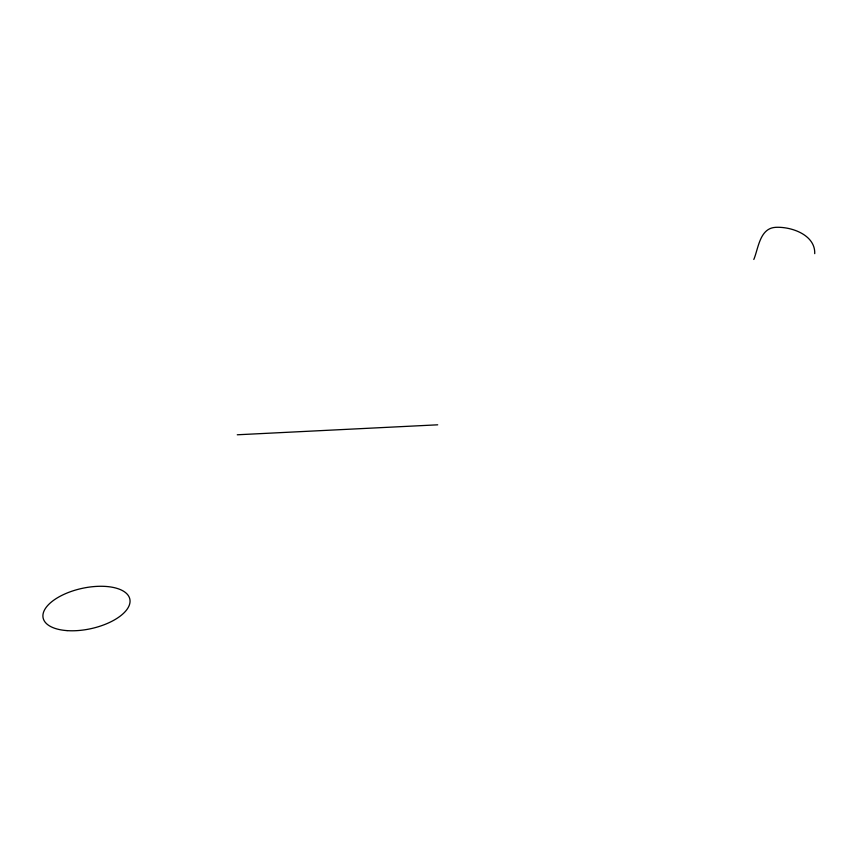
<?xml version="1.0" encoding="UTF-8"?>
<svg xmlns="http://www.w3.org/2000/svg" width="858" height="858" viewBox="0 0 858 858"><rect width="100%" height="100%" fill="white"/><g stroke="black" fill="none" stroke-linecap="round" stroke-linejoin="round"><path stroke-width="1.29" d="M814.725 253.657C815.465 234.867 791.183 226.373 775.332 227.359C759.695 228.432 758.451 248.337 753.817 259.459M237.269 434.781L437.709 424.817M67.074 630.619A44.369 20.624 -12.3 0 0 129.966 599.871A44.369 20.624 -12.3 0 0 62.387 595.109A44.369 20.624 -12.3 0 0 67.074 630.619"/></g></svg>
